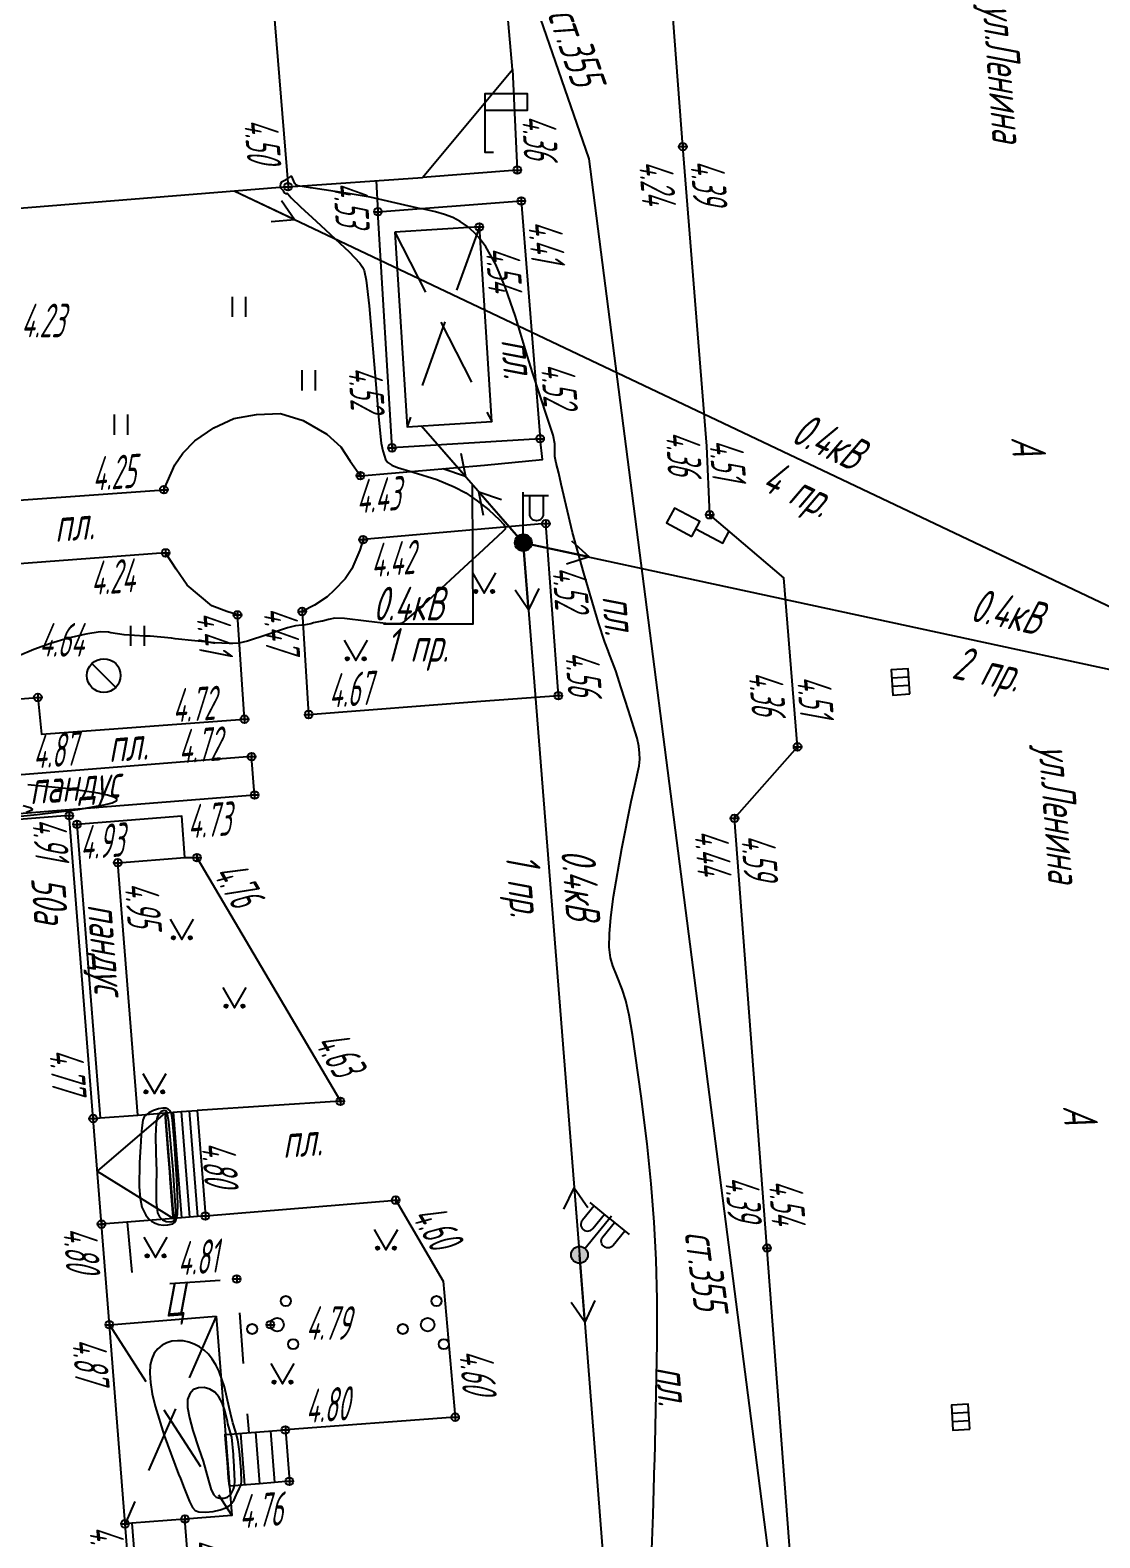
# Model space of a CAD drawing. Extents: x 1233805 to 1234355, y 654698 to 655114.
# Drawn here: x 1234054.18 to 1234085.91, y 654749.34 to 654794.08 of the extents above; entities that cross this region are included whole.
import ezdxf

# ---------------------------------------------------------------- set-up
doc = ezdxf.new("R2010")
doc.units = 0
doc.linetypes.add('ИИDash_15_15', pattern=[3, 1.5, -1.5])
doc.linetypes.add('ИИDash_20_10', pattern=[3, 2, -1])
for name, color, linetype, lineweight in [('ИИ_ВОДОПРОВОДЫ', 80, 'Continuous', 25), ('ИИ_ГОРИЗОНТАЛИ_ОСН', 32, 'Continuous', 25), ('ИИ_ГОРИЗОНТАЛИ_УТОЛЩ', 32, 'Continuous', 30), ('ИИ_ДОРОГИ_АД', 7, 'Continuous', 25), ('ИИ_ЛЭП_НН', 250, 'Continuous', 25), ('ИИ_ОГРАДЫ', 7, 'Continuous', 25), ('ИИ_ОТМЕТКИ', 7, 'Continuous', 25), ('ИИ_СООРУЖЕНИЕ', 7, 'Continuous', 25), ('ИИ_СТРОЕНИЕ', 7, 'Continuous', 25), ('ИИ_ТРУБОПРОВОДЫ', 7, 'Continuous', 25), ('ИИ_УГОДЬЯ', 7, 'Continuous', 25)]:
    doc.layers.add(name, color=color, linetype=linetype, lineweight=lineweight)
doc.styles.add('VNIPISIMPLEXCUR', font='simplex.shx', dxfattribs={"width": 0.8, "oblique": 15})
doc.styles.add('ГОСТ 2.304 КУРСИВ', font='cs_gost2304.shx', dxfattribs={"oblique": 15})
doc.linetypes.add('ИИ054751', pattern='A,2.5,[1,3dservice.shx,S=0.8,R=0,X=0,Y=0],2.5', length=5)
doc.linetypes.add('ИИ251222', pattern='A,2,-2,3,-0.6,["В",VNIPISIMPLEXCUR,S=2,R=0,X=0,Y=-1],-2.8,3,-2,8,-2,8,-2,6', length=41.4)

# ---------------------------------------------------------------- blocks, each defined once
blk = doc.blocks.new('ИИ05401')
at = {"color": 0, "linetype": 'Continuous', "lineweight": 25}
for points in [[(-0.4, 1.2), (-0.4, 0)], [(0.4, 1.2), (0.4, 0)]]:
    blk.add_lwpolyline(points, dxfattribs=at)
blk = doc.blocks.new('ИИ05416')
at = {"linetype": 'Continuous', "lineweight": 25}
h = blk.add_hatch(color=0, dxfattribs=at)
edge = h.paths.add_edge_path()
edge.add_arc((-0.5, 0.1), 0.1, 0, 360)
h = blk.add_hatch(color=0, dxfattribs=at)
edge = h.paths.add_edge_path()
edge.add_arc((0.5, 0.1), 0.1, 0, 360)
at = {"color": 0, "linetype": 'Continuous', "lineweight": 25}
blk.add_lwpolyline([(-0.693, 1.2), (0, 0), (0.693, 1.2)], dxfattribs=at)
for centre in [(-0.5, 0.1), (0.5, 0.1)]:
    blk.add_circle(centre, 0.1, dxfattribs=at)
blk = doc.blocks.new('ИИ0511013')
at = {"linetype": 'Continuous', "lineweight": 25}
h = blk.add_hatch(color=0, dxfattribs=at)
edge = h.paths.add_edge_path()
edge.add_arc((0, 0), 0.5, 0, 360)
at = {"color": 0, "linetype": 'Continuous', "lineweight": 25, "flags": 128}
for points in [[(0, 0.5), (0, 3)], [(0, 2.806), (1.5, 2.806)], [(1.184, 2.806), (1.184, 1.706), (1.174, 1.617), (1.144, 1.532), (1.096, 1.456), (1.033, 1.393), (0.957, 1.345), (0.873, 1.316), (0.784, 1.306), (0.695, 1.316), (0.61, 1.345), (0.534, 1.393), (0.471, 1.456), (0.423, 1.532), (0.394, 1.617), (0.384, 1.706), (0.384, 2.806)]]:
    blk.add_lwpolyline(points, dxfattribs=at)
at = {"color": 0, "linetype": 'Continuous', "lineweight": 25}
blk.add_circle((0, 0), 0.5, dxfattribs=at)
blk = doc.blocks.new('ИИ0511014')
at = {"linetype": 'Continuous'}
h = blk.add_hatch(color=0, dxfattribs=at)
edge = h.paths.add_edge_path()
edge.add_arc((0, 0), 0.5, 0, 360)
at = {"color": 0, "linetype": 'Continuous', "flags": 128}
for points in [[(0, 2.806), (-1.5, 2.806)], [(-1.184, 2.806), (-1.184, 1.706), (-1.174, 1.617), (-1.144, 1.532), (-1.096, 1.456), (-1.033, 1.393), (-0.957, 1.345), (-0.873, 1.316), (-0.784, 1.306), (-0.695, 1.316), (-0.61, 1.345), (-0.534, 1.393), (-0.471, 1.456), (-0.423, 1.532), (-0.394, 1.617), (-0.384, 1.706), (-0.384, 2.806)], [(0, 0.5), (0, 3)], [(0, 2.806), (1.5, 2.806)], [(1.184, 2.806), (1.184, 1.706), (1.174, 1.617), (1.144, 1.532), (1.096, 1.456), (1.033, 1.393), (0.957, 1.345), (0.873, 1.316), (0.784, 1.306), (0.695, 1.316), (0.61, 1.345), (0.534, 1.393), (0.471, 1.456), (0.423, 1.532), (0.394, 1.617), (0.384, 1.706), (0.384, 2.806)]]:
    blk.add_lwpolyline(points, dxfattribs=at)
at = {"color": 0, "linetype": 'Continuous'}
blk.add_circle((0, 0), 0.5, dxfattribs=at)
blk = doc.blocks.new('ИИ051144')
at = {"color": 0, "linetype": 'Continuous', "lineweight": 25, "flags": 128}
for points in [[(4, 0), (0, 0)], [(2.775, 0.707), (4, 0), (2.775, -0.707)]]:
    blk.add_lwpolyline(points, dxfattribs=at)
blk = doc.blocks.new('ИИ05128(1)')
at = {"color": 0, "linetype": 'Continuous'}
blk.add_lwpolyline([(-0.75, -0.5), (0.75, -0.5), (0.75, 0.5), (-0.75, 0.5)], close=True, dxfattribs=at)
for points in [[(-0.25, -0.5), (-0.25, 0.5)], [(0.25, -0.5), (0.25, 0.5)]]:
    blk.add_lwpolyline(points, dxfattribs=at)
blk = doc.blocks.new('ИИ051171')
at = {"color": 0, "linetype": 'Continuous', "lineweight": 25, "flags": 128}
blk.add_lwpolyline([(0.707, -0.707), (-0.707, 0.707)], dxfattribs=at)
at = {"color": 0, "linetype": 'Continuous', "lineweight": 25}
blk.add_circle((0, 0), 1, dxfattribs=at)
at = {"color": 0, "linetype": 'Continuous', "style": 'VNIPISIMPLEXCUR', "oblique": 15, "width": 0.8}
for tag, p in [('NUMBER', (1.7, -1)), ('HATCH', (1.7, -4.4)), ('HEIGHT', (1.7, -7.8)), ('TOP1', (1.7, -11.2)), ('TOP2', (1.7, -14.6)), ('TOP3', (1.7, -18)), ('TOP4', (1.7, -21.4)), ('TOP5', (1.7, -24.8)), ('BOTTOM', (1.7, -28.2))]:
    blk.add_attdef(tag, p, '', height=2, dxfattribs=at)
blk = doc.blocks.new('ИИ052091')
at = {"color": 0, "linetype": 'Continuous', "lineweight": 25}
blk.add_lwpolyline([(0.5, 0), (0, 0), (0, 3.5), (2.5, 3.5), (2.5, 2.5), (0, 2.5)], dxfattribs=at)
blk = doc.blocks.new('ИИ052063')
at = {"color": 0, "linetype": 'Continuous', "lineweight": 25, "flags": 128}
blk.add_lwpolyline([(-0.5, 1.8), (-0.5, 1.8), (0.5, 1.8), (0.5, 1.8), (0.5, 3.5), (0.5, 3.5), (-0.5, 3.5), (-0.5, 3.5)], close=True, dxfattribs=at)
blk.add_lwpolyline([(0, 1.8), (0, 0), (0.8, 0)], dxfattribs=at)
blk = doc.blocks.new('ИИ05394')
at = {"color": 0, "linetype": 'Continuous', "lineweight": 25}
for centre, radius in [((0.52, 1.407), 0.3), ((-1.479, -0.253), 0.3), ((0, 0), 0.4), ((0.958, -1.154), 0.3)]:
    blk.add_circle(centre, radius, dxfattribs=at)
blk = doc.blocks.new('PICKET')
at = {"color": 0, "linetype": 'Continuous', "lineweight": 25}
for p, q in [((-0.23, 0), (0.23, 0)), ((0, 0.23), (0, -0.23))]:
    blk.add_line(p, q, dxfattribs=at)
blk.add_circle((0, 0), 0.23, dxfattribs=at)
at = {"color": 0, "linetype": 'Continuous', "style": 'VNIPISIMPLEXCUR', "oblique": 15, "width": 0.8}
blk.add_attdef('OTMETKA', (1.25, 0.3), '', height=2, dxfattribs=at)
at = {"color": 8, "linetype": 'Continuous', "style": 'VNIPISIMPLEXCUR', "oblique": 15, "width": 0.8, "flags": 1}
blk.add_attdef('NOMER', (1.25, -2.7), '', height=2, dxfattribs=at)

msp = doc.modelspace()

# ---------------------------------------------------------------- linework, layer by layer
at = {"layer": 'ИИ_ВОДОПРОВОДЫ', "linetype": 'ИИ251222', "flags": 128}
msp.add_lwpolyline([(1234081.644, 654705.568), (1234070.764, 654790.266), (1234046.966, 654859.039), (1234040.104, 654881.715), (1234023.378, 655065.709), (1234024.557, 655086.806)], dxfattribs=at)
at = {"layer": 'ИИ_ГОРИЗОНТАЛИ_ОСН', "flags": 128}
for points, elevation in [([(1234072.613, 654748.733), (1234072.66, 654750.017), (1234072.703, 654751.54), (1234072.705, 654751.613), (1234072.705, 654751.613), (1234072.706, 654751.64), (1234072.776, 654755.093), (1234072.773, 654756.423), (1234072.746, 654757.588), (1234072.689, 654758.703), (1234072.6, 654759.847), (1234072.478, 654761.027), (1234072.303, 654762.445), (1234072.049, 654764.278), (1234071.947, 654764.847), (1234071.846, 654765.283), (1234071.738, 654765.623), (1234071.588, 654765.997), (1234071.463, 654766.31), (1234071.396, 654766.553), (1234071.358, 654766.872), (1234071.359, 654767.26), (1234071.4, 654767.744), (1234071.485, 654768.374), (1234071.728, 654769.8), (1234072.007, 654771.194), (1234072.118, 654771.67), (1234072.241, 654772.25), (1234072.26, 654772.444), (1234072.258, 654772.627), (1234072.232, 654772.833), (1234072.18, 654773.071), (1234071.978, 654773.729), (1234071.925, 654773.888), (1234071.711, 654774.561), (1234071.551, 654775.066), (1234071.334, 654775.632), (1234071.33, 654775.642), (1234071.223, 654775.92), (1234071.041, 654776.49), (1234070.602, 654777.965), (1234070.267, 654779.173), (1234069.934, 654780.61), (1234069.863, 654780.935), (1234069.785, 654781.23), (1234069.744, 654781.433), (1234069.745, 654781.529), (1234069.738, 654781.801), (1234069.688, 654782.066), (1234069.523, 654782.565), (1234069.075, 654783.926), (1234068.935, 654784.402), (1234068.578, 654785.582), (1234068.281, 654786.436), (1234067.987, 654787.126), (1234067.695, 654787.649), (1234067.527, 654787.879), (1234067.345, 654788.08), (1234067.148, 654788.254), (1234066.936, 654788.4), (1234066.713, 654788.519), (1234066.469, 654788.615), (1234066.202, 654788.692), (1234065.853, 654788.766), (1234065.769, 654788.782), (1234065.031, 654788.949), (1234064.259, 654789.123), (1234063.555, 654789.246), (1234062.572, 654789.391), (1234062.495, 654789.402), (1234062.121, 654789.464), (1234062.061, 654789.489), (1234062.031, 654789.53), (1234062.002, 654789.606), (1234061.936, 654789.74), (1234061.9, 654789.743), (1234061.844, 654789.7), (1234061.798, 654789.661), (1234061.708, 654789.611), (1234061.635, 654789.569), (1234061.604, 654789.526), (1234061.591, 654789.466), (1234061.59, 654789.433), (1234061.59, 654789.432), (1234061.59, 654789.431), (1234061.596, 654789.415), (1234061.615, 654789.395), (1234061.625, 654789.385), (1234061.67, 654789.334), (1234061.697, 654789.297), (1234061.736, 654789.246), (1234061.762, 654789.226), (1234061.778, 654789.232), (1234061.784, 654789.234), (1234061.799, 654789.241), (1234061.82, 654789.226), (1234061.821, 654789.224), (1234061.92, 654789.106), (1234062.195, 654788.842), (1234062.66, 654788.414), (1234063.636, 654787.505), (1234063.957, 654787.165), (1234064.037, 654787.053), (1234064.086, 654786.952), (1234064.149, 654786.661), (1234064.229, 654785.904), (1234064.378, 654784.163), (1234064.519, 654782.511), (1234064.59, 654781.826), (1234064.638, 654781.598), (1234064.639, 654781.597), (1234064.688, 654781.443), (1234064.689, 654781.437), (1234064.721, 654781.337), (1234064.791, 654781.253), (1234064.91, 654781.174), (1234065.079, 654781.1), (1234065.541, 654780.96), (1234066.243, 654780.745), (1234066.757, 654780.534), (1234067.098, 654780.347), (1234067.442, 654780.116), (1234067.784, 654779.845), (1234068.097, 654779.553), (1234068.219, 654779.419), (1234068.27, 654779.333), (1234068.266, 654779.274), (1234068.204, 654779.207), (1234068.201, 654779.204), (1234067.487, 654778.545), (1234067.302, 654778.374), (1234065.848, 654777.028), (1234065.273, 654776.528), (1234065.199, 654776.482), (1234065.112, 654776.46), (1234064.804, 654776.462), (1234064.141, 654776.541), (1234063.499, 654776.618), (1234063.206, 654776.627), (1234063.034, 654776.591), (1234063.025, 654776.588), (1234062.851, 654776.544), (1234062.833, 654776.541), (1234062.582, 654776.489), (1234062.505, 654776.468), (1234062.29, 654776.422), (1234062.236, 654776.422), (1234062.053, 654776.408), (1234061.813, 654776.349), (1234061.196, 654776.142), (1234060.629, 654775.951), (1234060.368, 654775.886), (1234060.187, 654775.878), (1234060.158, 654775.879), (1234060.083, 654775.88), (1234059.643, 654775.899), (1234058.481, 654776.023), (1234058.373, 654776.035), (1234057.732, 654776.094), (1234057.581, 654776.1), (1234056.968, 654776.136), (1234056.571, 654776.199), (1234056.503, 654776.213), (1234056.249, 654776.227), (1234055.828, 654776.16), (1234055.305, 654776.035), (1234054.783, 654775.88), (1234054.287, 654775.7), (1234053.821, 654775.5)], 4.5), ([(1234052.701, 654770.64), (1234054.384, 654770.806), (1234055.59, 654770.953), (1234056.375, 654771.087), (1234056.605, 654771.149), (1234056.727, 654771.208), (1234056.748, 654771.236), (1234056.743, 654771.265), (1234056.659, 654771.323), (1234056.475, 654771.383), (1234056.191, 654771.443), (1234055.325, 654771.567), (1234054.105, 654771.687)], 5), ([(1234054.061, 654770.878), (1234054.238, 654770.939), (1234054.247, 654770.968), (1234054.204, 654770.997), (1234053.969, 654771.058)], 5.5)]:
    msp.add_lwpolyline(points, dxfattribs=dict(at, elevation=elevation))
for points, elevation in [([(1234057.493, 654759.153), (1234057.606, 654758.912), (1234057.684, 654758.817), (1234057.775, 654758.74), (1234057.88, 654758.681), (1234057.998, 654758.641), (1234058.126, 654758.621), (1234058.26, 654758.622), (1234058.411, 654758.659), (1234058.461, 654758.699), (1234058.498, 654758.755), (1234058.544, 654758.935), (1234058.558, 654759.239), (1234058.532, 654759.986), (1234058.45, 654761.176), (1234058.404, 654761.73), (1234058.365, 654761.934), (1234058.326, 654762.013), (1234058.274, 654762.063), (1234058.205, 654762.09), (1234058.115, 654762.094), (1234057.98, 654762.069), (1234057.831, 654762.016), (1234057.699, 654761.948), (1234057.601, 654761.873), (1234057.552, 654761.811), (1234057.52, 654761.736), (1234057.486, 654761.504), (1234057.472, 654761.303), (1234057.459, 654761.092), (1234057.449, 654760.95), (1234057.418, 654760.463), (1234057.408, 654759.756), (1234057.437, 654759.416), (1234057.493, 654759.153)], 5), ([(1234057.959, 654758.986), (1234058.016, 654758.864), (1234058.101, 654758.778), (1234058.213, 654758.728), (1234058.345, 654758.718), (1234058.421, 654758.737), (1234058.465, 654758.785), (1234058.488, 654758.876), (1234058.495, 654759.029), (1234058.42, 654760.263), (1234058.295, 654761.683), (1234058.24, 654761.965), (1234058.204, 654762.013), (1234058.15, 654762.022), (1234058.062, 654761.994), (1234057.993, 654761.922), (1234057.942, 654761.808), (1234057.911, 654761.651), (1234057.896, 654761.256), (1234057.908, 654760.79), (1234057.909, 654760.754), (1234057.922, 654760.22), (1234057.917, 654759.791), (1234057.915, 654759.721), (1234057.916, 654759.298), (1234057.959, 654758.986)], 5.5), ([(1234057.741, 654754.467), (1234057.725, 654754.227), (1234057.743, 654753.944), (1234057.795, 654753.615), (1234057.881, 654753.241), (1234058.149, 654752.37), (1234058.58, 654751.228), (1234058.633, 654751.094), (1234058.745, 654750.807), (1234058.902, 654750.413), (1234058.989, 654750.235), (1234059.068, 654750.148), (1234059.178, 654750.113), (1234059.378, 654750.104), (1234059.61, 654750.123), (1234059.817, 654750.164), (1234059.981, 654750.224), (1234060.081, 654750.287), (1234060.164, 654750.368), (1234060.229, 654750.467), (1234060.289, 654750.603), (1234060.306, 654750.645), (1234060.38, 654750.796), (1234060.434, 654750.912), (1234060.448, 654751.03), (1234060.435, 654751.294), (1234060.433, 654751.322), (1234060.432, 654751.345), (1234060.389, 654751.9), (1234060.341, 654752.247), (1234060.266, 654752.501), (1234060.185, 654752.753), (1234060.115, 654753.041), (1234060.082, 654753.201), (1234059.941, 654753.818), (1234059.781, 654754.276), (1234059.685, 654754.471), (1234059.58, 654754.641), (1234059.464, 654754.787), (1234059.337, 654754.909), (1234059.198, 654755.008), (1234059.045, 654755.088), (1234058.881, 654755.146), (1234058.714, 654755.18), (1234058.543, 654755.189), (1234058.379, 654755.171), (1234058.228, 654755.127), (1234058.093, 654755.057), (1234057.963, 654754.949), (1234057.86, 654754.814), (1234057.785, 654754.652), (1234057.741, 654754.467)], 5), ([(1234058.849, 654753.439), (1234058.847, 654753.209), (1234058.899, 654752.903), (1234059.003, 654752.522), (1234059.184, 654751.98), (1234059.307, 654751.617), (1234059.47, 654751.043), (1234059.55, 654750.759), (1234059.621, 654750.618), (1234059.699, 654750.549), (1234059.801, 654750.513), (1234059.92, 654750.513), (1234060.035, 654750.548), (1234060.127, 654750.62), (1234060.19, 654750.738), (1234060.199, 654750.76), (1234060.21, 654750.785), (1234060.242, 654750.884), (1234060.253, 654751.02), (1234060.219, 654751.644), (1234060.213, 654751.731), (1234060.208, 654751.807), (1234060.156, 654752.323), (1234060.119, 654752.451), (1234060.043, 654752.723), (1234060.026, 654752.803), (1234059.955, 654753.113), (1234059.875, 654753.344), (1234059.774, 654753.527), (1234059.652, 654753.662), (1234059.505, 654753.752), (1234059.338, 654753.798), (1234059.17, 654753.793), (1234059.026, 654753.736), (1234058.909, 654753.614), (1234058.849, 654753.439)], 5.5)]:
    msp.add_lwpolyline(points, close=True, dxfattribs=dict(at, elevation=elevation))
at = {"layer": 'ИИ_ГОРИЗОНТАЛИ_УТОЛЩ', "elevation": 6, "flags": 128}
for points in [[(1234058.426, 654758.818), (1234058.43, 654758.815), (1234058.432, 654758.818), (1234058.39, 654759.349), (1234058.226, 654761.431), (1234058.184, 654761.951), (1234058.222, 654761.43), (1234058.273, 654760.775), (1234058.318, 654760.201), (1234058.333, 654760.005), (1234058.384, 654759.348), (1234058.413, 654758.979), (1234058.422, 654758.86), (1234058.424, 654758.841), (1234058.426, 654758.818)], [(1234059.957, 654752.412), (1234059.958, 654752.397), (1234059.982, 654752.139), (1234060.028, 654751.578), (1234060.065, 654751.123), (1234060.089, 654750.871), (1234060.091, 654750.873), (1234060.091, 654750.874), (1234060.091, 654750.874), (1234060.072, 654751.128), (1234059.993, 654752.141), (1234059.972, 654752.399), (1234059.972, 654752.401), (1234059.971, 654752.404), (1234059.971, 654752.405), (1234059.966, 654752.415), (1234059.963, 654752.416), (1234059.959, 654752.415), (1234059.957, 654752.412)]]:
    msp.add_lwpolyline(points, close=True, dxfattribs=at)
at = {"layer": 'ИИ_ДОРОГИ_АД', "flags": 128}
for points in [[(1234082.405, 654705.616), (1234082.915, 654706.073), (1234083.522, 654706.857), (1234084.066, 654707.746), (1234084.445, 654708.618), (1234084.622, 654709.63), (1234084.622, 654710.594), (1234084.458, 654712.604), (1234082.497, 654713.884), (1234079.091, 654715.935), (1234078.592, 654723.592), (1234077.663, 654736.768), (1234077.005, 654745.182), (1234075.072, 654770.692), (1234076.943, 654772.813), (1234076.537, 654777.828), (1234074.337, 654779.7), (1234074.252, 654781.738), (1234073.539, 654790.628), (1234072.832, 654800.044)], [(1234068.49, 654792.912), (1234068.629, 654789.931), (1234065.813, 654789.712)], [(1234064.442, 654789.617), (1234064.493, 654788.696)], [(1234045.789, 654779.562), (1234058.144, 654780.443), (1234058.466, 654781.182), (1234058.71, 654781.529), (1234059.064, 654781.891), (1234059.623, 654782.276), (1234060.216, 654782.562), (1234060.893, 654782.672), (1234061.602, 654782.704), (1234062.271, 654782.499), (1234062.979, 654782.09), (1234063.391, 654781.719), (1234063.667, 654781.294), (1234063.974, 654780.861), (1234067.653, 654781.175), (1234069.38, 654781.342), (1234069.305, 654781.957)], [(1234045.564, 654773.61), (1234054.404, 654774.279), (1234054.51, 654773.187), (1234060.536, 654773.633), (1234060.328, 654776.729), (1234060.016, 654776.825), (1234059.564, 654776.994), (1234058.839, 654777.607), (1234058.509, 654778.088), (1234058.196, 654778.569), (1234052.794, 654778.161)], [(1234058.77, 654769.532), (1234059.125, 654769.525), (1234063.38, 654762.293), (1234059.128, 654762.025)], [(1234059.374, 654758.89), (1234065.021, 654759.361), (1234066.426, 654756.955), (1234066.783, 654752.917), (1234061.748, 654752.54)]]:
    msp.add_lwpolyline(points, dxfattribs=at)
for points in [[(1234064.493, 654788.696), (1234068.747, 654789.014), (1234069.305, 654781.957), (1234064.913, 654781.685)], [(1234069.475, 654779.439), (1234064.055, 654778.962), (1234063.956, 654778.646), (1234063.722, 654778.099), (1234063.526, 654777.804), (1234063.195, 654777.464), (1234062.991, 654777.263), (1234062.613, 654777.022), (1234062.248, 654776.831), (1234062.437, 654773.771), (1234067.549, 654774.164), (1234069.846, 654774.332)]]:
    msp.add_lwpolyline(points, close=True, dxfattribs=at)
at = {"layer": 'ИИ_ДОРОГИ_АД', "linetype": 'ИИDash_15_15', "flags": 128}
msp.add_lwpolyline([(1234057.053, 654758.707), (1234057.229, 654756.809), (1234060.304, 654757.02), (1234060.662, 654752.454)], dxfattribs=at)
at = {"layer": 'ИИ_ЛЭП_НН', "elevation": -11.67, "flags": 128}
for points in [[(1234093.371, 654773.568), (1234060.225, 654789.308)], [(1234068.807, 654778.872), (1234065.775, 654782.338)], [(1234067.291, 654780.605), (1234067.31, 654776.452), (1234064.659, 654776.452)], [(1234068.807, 654778.872), (1234093.371, 654773.568)], [(1234068.807, 654778.872), (1234070.473, 654757.735), (1234072.723, 654728.912)]]:
    msp.add_lwpolyline(points, dxfattribs=at)
at = {"layer": 'ИИ_ОГРАДЫ', "linetype": 'ИИ054751', "flags": 128}
msp.add_lwpolyline([(1234061.826, 654789.437), (1234065.813, 654789.712), (1234068.49, 654792.912), (1234065.837, 654823.179), (1234064.952, 654823.315)], dxfattribs=at)
at = {"layer": 'ИИ_СООРУЖЕНИЕ'}
msp.add_lwpolyline([(1234064.992, 654788.084), (1234065.359, 654782.311), (1234067.869, 654782.471), (1234067.503, 654788.243)], close=True, dxfattribs=at)
at = {"layer": 'ИИ_СООРУЖЕНИЕ', "linetype": 'ИИDash_20_10'}
for points in [[(1234067.503, 654788.243), (1234065.359, 654782.311)], [(1234064.992, 654788.084), (1234067.869, 654782.471)]]:
    msp.add_lwpolyline(points, dxfattribs=at)
at = {"layer": 'ИИ_СТРОЕНИЕ'}
for points in [[(1234033.38, 654811.948), (1234059.809, 654814.43), (1234060.865, 654801.347), (1234061.26, 654796.453), (1234061.826, 654789.437), (1234029.448, 654786.818), (1234027.777, 654807.565), (1234033.635, 654807.822)], [(1234060.835, 654771.385), (1234060.745, 654772.522), (1234053.664, 654771.965), (1234051.629, 654771.805), (1234051.718, 654770.667)], [(1234057.366, 654761.886), (1234056.777, 654769.375), (1234058.77, 654769.532), (1234058.673, 654770.756), (1234055.565, 654770.512), (1234056.251, 654761.798)], [(1234058.184, 654761.95), (1234058.431, 654758.816), (1234056.291, 654758.647), (1234056.045, 654761.782), (1234056.251, 654761.798), (1234057.366, 654761.886)], [(1234058.431, 654758.816), (1234058.184, 654761.95), (1234058.656, 654761.987), (1234059.128, 654762.025), (1234059.374, 654758.89), (1234058.903, 654758.853)], [(1234059.694, 654755.913), (1234059.97, 654752.4), (1234060.09, 654750.875), (1234060.159, 654750.003), (1234058.77, 654749.894), (1234057.197, 654749.77), (1234056.991, 654749.754), (1234056.526, 654755.663)], [(1234061.748, 654752.54), (1234061.867, 654751.015), (1234060.979, 654750.945), (1234060.09, 654750.875), (1234059.97, 654752.4), (1234060.859, 654752.47)], [(1234062.275, 654743.782), (1234059.269, 654743.546), (1234058.77, 654749.894), (1234057.197, 654749.77), (1234058.415, 654734.289), (1234059.988, 654734.413), (1234059.481, 654740.851), (1234062.487, 654741.088)]]:
    msp.add_lwpolyline(points, close=True, dxfattribs=at)
for points in [[(1234051.28, 654712.781), (1234054.274, 654713.017), (1234056.492, 654713.191), (1234059.846, 654713.455), (1234059.134, 654722.502), (1234058.885, 654725.669), (1234058.659, 654728.552), (1234058.208, 654734.273), (1234056.991, 654749.754), (1234056.526, 654755.663), (1234056.291, 654758.647), (1234056.045, 654761.782), (1234055.337, 654770.772), (1234051.732, 654770.488)], [(1234058.184, 654761.95), (1234056.168, 654760.215), (1234058.431, 654758.816)], [(1234058.42, 654761.969), (1234058.667, 654758.834)], [(1234058.656, 654761.987), (1234058.903, 654758.853)], [(1234058.892, 654762.006), (1234059.138, 654758.871)], [(1234060.414, 654752.435), (1234060.534, 654750.91)], [(1234060.859, 654752.47), (1234060.979, 654750.945)], [(1234061.303, 654752.505), (1234061.423, 654750.98)]]:
    msp.add_lwpolyline(points, dxfattribs=at)
at = {"layer": 'ИИ_СТРОЕНИЕ', "linetype": 'ИИDash_20_10'}
for points in [[(1234059.694, 654755.913), (1234056.991, 654749.754)], [(1234056.526, 654755.663), (1234060.159, 654750.003)]]:
    msp.add_lwpolyline(points, dxfattribs=at)

# ---------------------------------------------------------------- block references
at = {"layer": 'ИИ_ДОРОГИ_АД', "xscale": 0.5, "yscale": 0.5, "zscale": 0.5}
msp.add_blockref('ИИ052091', (1234067.676, 654790.451, -11.67), dxfattribs=at)
at = {"layer": 'ИИ_ДОРОГИ_АД', "xscale": 0.5, "yscale": 0.5, "zscale": 0.5, "rotation": 62.21544268736628}
msp.add_blockref('ИИ052063', (1234074.723, 654778.862), dxfattribs=at)
at = {"layer": 'ИИ_ЛЭП_НН'}
for name, p, xscale, yscale, zscale, rotation in [('ИИ051144', (1234060.225, 654789.308, -11.67), 0.4999999999999997, 0.4999999999999997, 0.4999999999999997, 334.5981289575295), ('ИИ051144', (1234065.775, 654782.338, -11.67), 0.4999999999999996, 0.4999999999999996, 0.4999999999999996, 311.1829824450744), ('ИИ051144', (1234068.807, 654778.872, -11.67), 0.4999999999999997, 0.4999999999999997, 0.4999999999999997, 131.1829824468533), ('ИИ051144', (1234068.807, 654778.872, -11.67), 0.4999999999999997, 0.4999999999999997, 0.4999999999999997, 347.8151604248131), ('ИИ051144', (1234068.807, 654778.872, -11.67), 0.4999999999999997, 0.4999999999999997, 0.4999999999999997, 274.5044730000214), ('ИИ051144', (1234070.473, 654757.735, -11.67), 0.4999999999999997, 0.4999999999999997, 0.4999999999999997, 94.50447300007086), ('ИИ0511014', (1234070.473, 654757.735, -11.67), 0.5, 0.5, 0.5, 320.4622085473812), ('ИИ051144', (1234070.473, 654757.735, -11.67), 0.4999999999999997, 0.4999999999999997, 0.4999999999999997, 274.4639111370949)]:
    msp.add_blockref(name, p, dxfattribs=dict(at, xscale=xscale, yscale=yscale, zscale=zscale, rotation=rotation))
at = {"layer": 'ИИ_ЛЭП_НН', "xscale": 0.5, "yscale": 0.5, "zscale": 0.5}
msp.add_blockref('ИИ0511013', (1234068.807, 654778.872, -11.67), dxfattribs=at)
at = {"layer": 'ИИ_ОТМЕТКИ'}
ref = msp.add_blockref('PICKET', (1234061.826, 654789.437, 4.504), dxfattribs=dict(at, xscale=0.5, yscale=0.5, zscale=0.5))
ref.add_attrib('OTMETKA', '4.50', (1234060.519, 654791.423, 4.504), dxfattribs={"layer": '0', "color": 0, "linetype": 'Continuous', "height": 1, "rotation": 274.6129, "style": 'ГОСТ 2.304 КУРСИВ', "oblique": 15, "width": 0.65})
ref = msp.add_blockref('PICKET', (1234068.629, 654789.931, 4.36), dxfattribs=dict(at, xscale=0.5, yscale=0.5, zscale=0.5))
ref.add_attrib('OTMETKA', '4.36', (1234068.769, 654791.546, 4.36), dxfattribs={"layer": '0', "color": 0, "linetype": 'Continuous', "height": 1, "rotation": 272.6702, "style": 'ГОСТ 2.304 КУРСИВ', "oblique": 15, "width": 0.65})
ref = msp.add_blockref('PICKET', (1234073.539, 654790.628, 4.243), dxfattribs=dict(at, xscale=0.5, yscale=0.5, zscale=0.5))
ref.add_attrib('OTMETKA', '4.24', (1234072.233, 654790.188, 4.243), dxfattribs={"layer": '0', "color": 0, "linetype": 'Continuous', "height": 1, "rotation": 274.5826, "style": 'ГОСТ 2.304 КУРСИВ', "oblique": 15, "width": 0.65})
ref = msp.add_blockref('PICKET', (1234064.493, 654788.696, 4.531), dxfattribs=dict(at, xscale=0.5, yscale=0.5, zscale=0.5))
ref.add_attrib('OTMETKA', '4.53', (1234063.168, 654789.559, 4.531), dxfattribs={"layer": '0', "color": 0, "linetype": 'Continuous', "height": 1, "rotation": 273.4319, "style": 'ГОСТ 2.304 КУРСИВ', "oblique": 15, "width": 0.65})
ref = msp.add_blockref('PICKET', (1234068.747, 654789.014, 4.408), dxfattribs=dict(at, xscale=0.5, yscale=0.5, zscale=0.5))
ref.add_attrib('OTMETKA', '4.41', (1234068.946, 654788.403, 4.408), dxfattribs={"layer": '0', "color": 0, "linetype": 'Continuous', "height": 1, "rotation": 274.5231, "style": 'ГОСТ 2.304 КУРСИВ', "oblique": 15, "width": 0.65})
ref = msp.add_blockref('PICKET', (1234067.503, 654788.243, 4.535), dxfattribs=dict(at, xscale=0.5, yscale=0.5, zscale=0.5))
ref.add_attrib('OTMETKA', '4.54', (1234067.692, 654787.629, 4.535), dxfattribs={"layer": '0', "color": 0, "linetype": 'Continuous', "height": 1, "rotation": 273.6292, "style": 'ГОСТ 2.304 КУРСИВ', "oblique": 15, "width": 0.65})
ref = msp.add_blockref('PICKET', (1234053.274, 654784.816, 4.227), dxfattribs=dict(at, xscale=0.5, yscale=0.5, zscale=0.5))
ref.add_attrib('OTMETKA', '4.23', (1234053.899, 654784.966, 4.227), dxfattribs={"layer": '0', "color": 0, "linetype": 'Continuous', "height": 1, "style": 'ГОСТ 2.304 КУРСИВ', "oblique": 15, "width": 0.65})
ref = msp.add_blockref('PICKET', (1234069.305, 654781.957, 4.521), dxfattribs=dict(at, xscale=0.5, yscale=0.5, zscale=0.5))
ref.add_attrib('OTMETKA', '4.52', (1234069.321, 654784.175, 4.521), dxfattribs={"layer": '0', "color": 0, "linetype": 'Continuous', "height": 1, "rotation": 274.5231, "style": 'ГОСТ 2.304 КУРСИВ', "oblique": 15, "width": 0.65})
ref = msp.add_blockref('PICKET', (1234064.913, 654781.685, 4.522), dxfattribs=dict(at, xscale=0.5, yscale=0.5, zscale=0.5))
ref.add_attrib('OTMETKA', '4.52', (1234063.616, 654784.074, 4.522), dxfattribs={"layer": '0', "color": 0, "linetype": 'Continuous', "height": 1, "rotation": 273.4319, "style": 'ГОСТ 2.304 КУРСИВ', "oblique": 15, "width": 0.65})
ref = msp.add_blockref('PICKET', (1234074.337, 654779.7, 4.364), dxfattribs=dict(at, xscale=0.5, yscale=0.5, zscale=0.5))
ref.add_attrib('OTMETKA', '4.36', (1234073.041, 654782.167, 4.364), dxfattribs={"layer": '0', "color": 0, "linetype": 'Continuous', "height": 1, "rotation": 272.4057, "style": 'ГОСТ 2.304 КУРСИВ', "oblique": 15, "width": 0.65})
ref = msp.add_blockref('PICKET', (1234058.144, 654780.443, 4.253), dxfattribs=dict(at, xscale=0.5, yscale=0.5, zscale=0.5))
ref.add_attrib('OTMETKA', '4.25', (1234056.036, 654780.409, 4.253), dxfattribs={"layer": '0', "color": 0, "linetype": 'Continuous', "height": 1, "rotation": 4.3245, "style": 'ГОСТ 2.304 КУРСИВ', "oblique": 15, "width": 0.65})
ref = msp.add_blockref('PICKET', (1234063.974, 654780.861, 4.429), dxfattribs=dict(at, xscale=0.5, yscale=0.5, zscale=0.5))
ref.add_attrib('OTMETKA', '4.43', (1234063.872, 654779.734, 4.429), dxfattribs={"layer": '0', "color": 0, "linetype": 'Continuous', "height": 1, "rotation": 4.8843, "style": 'ГОСТ 2.304 КУРСИВ', "oblique": 15, "width": 0.65})
ref = msp.add_blockref('PICKET', (1234069.475, 654779.439, 4.521), dxfattribs=dict(at, xscale=0.5, yscale=0.5, zscale=0.5))
ref.add_attrib('OTMETKA', '4.52', (1234069.665, 654778.142, 4.521), dxfattribs={"layer": '0', "color": 0, "linetype": 'Continuous', "height": 1, "rotation": 274.1515, "style": 'ГОСТ 2.304 КУРСИВ', "oblique": 15, "width": 0.65})
ref = msp.add_blockref('PICKET', (1234064.055, 654778.962, 4.417), dxfattribs=dict(at, xscale=0.5, yscale=0.5, zscale=0.5))
ref.add_attrib('OTMETKA', '4.42', (1234064.309, 654777.838, 4.417), dxfattribs={"layer": '0', "color": 0, "linetype": 'Continuous', "height": 1, "rotation": 5.0313, "style": 'ГОСТ 2.304 КУРСИВ', "oblique": 15, "width": 0.65})
ref = msp.add_blockref('PICKET', (1234058.196, 654778.569, 4.239), dxfattribs=dict(at, xscale=0.5, yscale=0.5, zscale=0.5))
ref.add_attrib('OTMETKA', '4.24', (1234055.991, 654777.311, 4.239), dxfattribs={"layer": '0', "color": 0, "linetype": 'Continuous', "height": 1, "rotation": 4.3245, "style": 'ГОСТ 2.304 КУРСИВ', "oblique": 15, "width": 0.65})
ref = msp.add_blockref('PICKET', (1234062.248, 654776.831, 4.473), dxfattribs=dict(at, xscale=0.5, yscale=0.5, zscale=0.5))
ref.add_attrib('OTMETKA', '4.47', (1234061.096, 654776.935, 4.473), dxfattribs={"layer": '0', "color": 0, "linetype": 'Continuous', "height": 1, "rotation": 273.5469, "style": 'ГОСТ 2.304 КУРСИВ', "oblique": 15, "width": 0.65})
ref = msp.add_blockref('PICKET', (1234060.328, 654776.729, 4.412), dxfattribs=dict(at, xscale=0.5, yscale=0.5, zscale=0.5))
ref.add_attrib('OTMETKA', '4.41', (1234059.109, 654776.793, 4.412), dxfattribs={"layer": '0', "color": 0, "linetype": 'Continuous', "height": 1, "rotation": 273.8347, "style": 'ГОСТ 2.304 КУРСИВ', "oblique": 15, "width": 0.65})
ref = msp.add_blockref('PICKET', (1234054.404, 654774.279, 4.725), dxfattribs=dict(at, xscale=0.5, yscale=0.5, zscale=0.5))
ref.add_attrib('OTMETKA', '4.73', (1234052.293, 654774.246, 4.725), dxfattribs={"layer": '0', "color": 0, "linetype": 'Continuous', "height": 1, "rotation": 4.3277, "style": 'ГОСТ 2.304 КУРСИВ', "oblique": 15, "width": 0.65})
ref = msp.add_blockref('PICKET', (1234069.846, 654774.332, 4.558), dxfattribs=dict(at, xscale=0.5, yscale=0.5, zscale=0.5))
ref.add_attrib('OTMETKA', '4.56', (1234070.047, 654775.623, 4.558), dxfattribs={"layer": '0', "color": 0, "linetype": 'Continuous', "height": 1, "rotation": 274.1515, "style": 'ГОСТ 2.304 КУРСИВ', "oblique": 15, "width": 0.65})
ref = msp.add_blockref('PICKET', (1234062.437, 654773.771, 4.666), dxfattribs=dict(at, xscale=0.5, yscale=0.5, zscale=0.5))
ref.add_attrib('OTMETKA', '4.67', (1234063.049, 654773.968, 4.666), dxfattribs={"layer": '0', "color": 0, "linetype": 'Continuous', "height": 1, "rotation": 4.3929, "style": 'ГОСТ 2.304 КУРСИВ', "oblique": 15, "width": 0.65})
ref = msp.add_blockref('PICKET', (1234076.943, 654772.813, 4.357), dxfattribs=dict(at, xscale=0.5, yscale=0.5, zscale=0.5))
ref.add_attrib('OTMETKA', '4.36', (1234075.488, 654775.027, 4.357), dxfattribs={"layer": '0', "color": 0, "linetype": 'Continuous', "height": 1, "rotation": 274.6183, "style": 'ГОСТ 2.304 КУРСИВ', "oblique": 15, "width": 0.65})
ref = msp.add_blockref('PICKET', (1234060.536, 654773.633, 4.719), dxfattribs=dict(at, xscale=0.5, yscale=0.5, zscale=0.5))
ref.add_attrib('OTMETKA', '4.72', (1234058.414, 654773.528, 4.719), dxfattribs={"layer": '0', "color": 0, "linetype": 'Continuous', "height": 1, "rotation": 4.2332, "style": 'ГОСТ 2.304 КУРСИВ', "oblique": 15, "width": 0.65})
ref = msp.add_blockref('PICKET', (1234060.745, 654772.522, 4.715), dxfattribs=dict(at, xscale=0.5, yscale=0.5, zscale=0.5))
ref.add_attrib('OTMETKA', '4.72', (1234058.592, 654772.315, 4.715), dxfattribs={"layer": '0', "color": 0, "linetype": 'Continuous', "height": 1, "rotation": 4.4978, "style": 'ГОСТ 2.304 КУРСИВ', "oblique": 15, "width": 0.65})
ref = msp.add_blockref('PICKET', (1234053.664, 654771.965, 4.865), dxfattribs=dict(at, xscale=0.5, yscale=0.5, zscale=0.5))
ref.add_attrib('OTMETKA', '4.87', (1234054.275, 654772.164, 4.865), dxfattribs={"layer": '0', "color": 0, "linetype": 'Continuous', "height": 1, "rotation": 4.4978, "style": 'ГОСТ 2.304 КУРСИВ', "oblique": 15, "width": 0.65})
ref = msp.add_blockref('PICKET', (1234060.835, 654771.385, 4.727), dxfattribs=dict(at, xscale=0.5, yscale=0.5, zscale=0.5))
ref.add_attrib('OTMETKA', '4.73', (1234058.863, 654770.088, 4.727), dxfattribs={"layer": '0', "color": 0, "linetype": 'Continuous', "height": 1, "rotation": 4.4978, "style": 'ГОСТ 2.304 КУРСИВ', "oblique": 15, "width": 0.65})
ref = msp.add_blockref('PICKET', (1234055.337, 654770.772, 4.908), dxfattribs=dict(at, xscale=0.5, yscale=0.5, zscale=0.5))
ref.add_attrib('OTMETKA', '4.91', (1234054.237, 654770.664, 4.908), dxfattribs={"layer": '0', "color": 0, "linetype": 'Continuous', "height": 1, "rotation": 274.4978, "style": 'ГОСТ 2.304 КУРСИВ', "oblique": 15, "width": 0.65})
ref = msp.add_blockref('PICKET', (1234075.072, 654770.692, 4.439), dxfattribs=dict(at, xscale=0.5, yscale=0.5, zscale=0.5))
ref.add_attrib('OTMETKA', '4.44', (1234073.88, 654770.323, 4.439), dxfattribs={"layer": '0', "color": 0, "linetype": 'Continuous', "height": 1, "rotation": 274.3344, "style": 'ГОСТ 2.304 КУРСИВ', "oblique": 15, "width": 0.65})
ref = msp.add_blockref('PICKET', (1234055.565, 654770.512, 4.928), dxfattribs=dict(at, xscale=0.5, yscale=0.5, zscale=0.5))
ref.add_attrib('OTMETKA', '4.93', (1234055.674, 654769.463, 4.928), dxfattribs={"layer": '0', "color": 0, "linetype": 'Continuous', "height": 1, "rotation": 4.4978, "style": 'ГОСТ 2.304 КУРСИВ', "oblique": 15, "width": 0.65})
ref = msp.add_blockref('PICKET', (1234056.777, 654769.375, 4.949), dxfattribs=dict(at, xscale=0.5, yscale=0.5, zscale=0.5))
ref.add_attrib('OTMETKA', '4.95', (1234056.976, 654768.764, 4.949), dxfattribs={"layer": '0', "color": 0, "linetype": 'Continuous', "height": 1, "rotation": 274.4978, "style": 'ГОСТ 2.304 КУРСИВ', "oblique": 15, "width": 0.65})
ref = msp.add_blockref('PICKET', (1234059.125, 654769.525, 4.755), dxfattribs=dict(at, xscale=0.5, yscale=0.5, zscale=0.5))
ref.add_attrib('OTMETKA', '4.76', (1234059.571, 654769.062, 4.755), dxfattribs={"layer": '0', "color": 0, "linetype": 'Continuous', "height": 1, "rotation": 300.4755, "style": 'ГОСТ 2.304 КУРСИВ', "oblique": 15, "width": 0.65})
ref = msp.add_blockref('PICKET', (1234063.38, 654762.293, 4.634), dxfattribs=dict(at, xscale=0.5, yscale=0.5, zscale=0.5))
ref.add_attrib('OTMETKA', '4.63', (1234062.586, 654764.038, 4.634), dxfattribs={"layer": '0', "color": 0, "linetype": 'Continuous', "height": 1, "rotation": 300.4755, "style": 'ГОСТ 2.304 КУРСИВ', "oblique": 15, "width": 0.65})
ref = msp.add_blockref('PICKET', (1234056.045, 654761.782, 4.772), dxfattribs=dict(at, xscale=0.5, yscale=0.5, zscale=0.5))
ref.add_attrib('OTMETKA', '4.77', (1234054.74, 654763.819, 4.772), dxfattribs={"layer": '0', "color": 0, "linetype": 'Continuous', "height": 1, "rotation": 274.4978, "style": 'ГОСТ 2.304 КУРСИВ', "oblique": 15, "width": 0.65})
ref = msp.add_blockref('PICKET', (1234059.374, 654758.89, 4.799), dxfattribs=dict(at, xscale=0.5, yscale=0.5, zscale=0.5))
ref.add_attrib('OTMETKA', '4.80', (1234059.255, 654761.063, 4.799), dxfattribs={"layer": '0', "color": 0, "linetype": 'Continuous', "height": 1, "rotation": 274.4978, "style": 'ГОСТ 2.304 КУРСИВ', "oblique": 15, "width": 0.65})
ref = msp.add_blockref('PICKET', (1234076.039, 654757.937, 4.394), dxfattribs=dict(at, xscale=0.5, yscale=0.5, zscale=0.5))
ref.add_attrib('OTMETKA', '4.39', (1234074.784, 654760.041, 4.394), dxfattribs={"layer": '0', "color": 0, "linetype": 'Continuous', "height": 1, "rotation": 274.3344, "style": 'ГОСТ 2.304 КУРСИВ', "oblique": 15, "width": 0.65})
ref = msp.add_blockref('PICKET', (1234065.021, 654759.361, 4.601), dxfattribs=dict(at, xscale=0.5, yscale=0.5, zscale=0.5))
ref.add_attrib('OTMETKA', '4.60', (1234065.466, 654758.897, 4.601), dxfattribs={"layer": '0', "color": 0, "linetype": 'Continuous', "height": 1, "rotation": 300.2837, "style": 'ГОСТ 2.304 КУРСИВ', "oblique": 15, "width": 0.65})
ref = msp.add_blockref('PICKET', (1234056.291, 654758.647, 4.802), dxfattribs=dict(at, xscale=0.5, yscale=0.5, zscale=0.5))
ref.add_attrib('OTMETKA', '4.80', (1234055.151, 654758.524, 4.802), dxfattribs={"layer": '0', "color": 0, "linetype": 'Continuous', "height": 1, "rotation": 274.4978, "style": 'ГОСТ 2.304 КУРСИВ', "oblique": 15, "width": 0.65})
ref = msp.add_blockref('PICKET', (1234060.304, 654757.02, 4.814), dxfattribs=dict(at, xscale=0.5, yscale=0.5, zscale=0.5))
ref.add_attrib('OTMETKA', '4.81', (1234058.565, 654757.117, 4.814), dxfattribs={"layer": '0', "color": 0, "linetype": 'Continuous', "height": 1, "rotation": 4.4978, "style": 'ГОСТ 2.304 КУРСИВ', "oblique": 15, "width": 0.65})
ref = msp.add_blockref('PICKET', (1234061.302, 654755.662, 4.791), dxfattribs=dict(at, xscale=0.5, yscale=0.5, zscale=0.5))
ref.add_attrib('OTMETKA', '4.79', (1234062.345, 654755.213, 4.791), dxfattribs={"layer": '0', "color": 0, "linetype": 'Continuous', "height": 1, "style": 'ГОСТ 2.304 КУРСИВ', "oblique": 15, "width": 0.65})
ref = msp.add_blockref('PICKET', (1234056.526, 654755.663, 4.87), dxfattribs=dict(at, xscale=0.5, yscale=0.5, zscale=0.5))
ref.add_attrib('OTMETKA', '4.87', (1234055.42, 654755.229, 4.87), dxfattribs={"layer": '0', "color": 0, "linetype": 'Continuous', "height": 1, "rotation": 274.4978, "style": 'ГОСТ 2.304 КУРСИВ', "oblique": 15, "width": 0.65})
ref = msp.add_blockref('PICKET', (1234066.783, 654752.917, 4.596), dxfattribs=dict(at, xscale=0.5, yscale=0.5, zscale=0.5))
ref.add_attrib('OTMETKA', '4.60', (1234066.901, 654754.885, 4.596), dxfattribs={"layer": '0', "color": 0, "linetype": 'Continuous', "height": 1, "rotation": 275.053, "style": 'ГОСТ 2.304 КУРСИВ', "oblique": 15, "width": 0.65})
ref = msp.add_blockref('PICKET', (1234061.748, 654752.54, 4.8), dxfattribs=dict(at, xscale=0.5, yscale=0.5, zscale=0.5))
ref.add_attrib('OTMETKA', '4.80', (1234062.36, 654752.736, 4.8), dxfattribs={"layer": '0', "color": 0, "linetype": 'Continuous', "height": 1, "rotation": 4.2829, "style": 'ГОСТ 2.304 КУРСИВ', "oblique": 15, "width": 0.65})
ref = msp.add_blockref('PICKET', (1234061.867, 654751.015, 4.755), dxfattribs=dict(at, xscale=0.5, yscale=0.5, zscale=0.5))
ref.add_attrib('OTMETKA', '4.76', (1234060.393, 654749.609, 4.755), dxfattribs={"layer": '0', "color": 0, "linetype": 'Continuous', "height": 1, "rotation": 4.4978, "style": 'ГОСТ 2.304 КУРСИВ', "oblique": 15, "width": 0.65})
ref = msp.add_blockref('PICKET', (1234056.991, 654749.754, 4.68), dxfattribs=dict(at, xscale=0.5, yscale=0.5, zscale=0.5))
ref.add_attrib('OTMETKA', '4.68', (1234055.926, 654749.663, 4.68), dxfattribs={"layer": '0', "color": 0, "linetype": 'Continuous', "height": 1, "rotation": 274.4978, "style": 'ГОСТ 2.304 КУРСИВ', "oblique": 15, "width": 0.65})
ref = msp.add_blockref('PICKET', (1234058.77, 654749.894, 4.807), dxfattribs=dict(at, xscale=0.5, yscale=0.5, zscale=0.5))
ref.add_attrib('OTMETKA', '4.81', (1234058.969, 654749.283, 4.807), dxfattribs={"layer": '0', "color": 0, "linetype": 'Continuous', "height": 1, "rotation": 274.4978, "style": 'ГОСТ 2.304 КУРСИВ', "oblique": 15, "width": 0.65})
at = {"layer": 'ИИ_СООРУЖЕНИЕ', "color": 7, "xscale": 0.4999999999999992, "yscale": 0.4999999999999992, "zscale": 0.4999999999999992, "rotation": 93.60703522306984}
for p in [(1234079.996, 654774.741, 3.091), (1234081.78, 654752.919, 3.091)]:
    msp.add_blockref('ИИ05128(1)', p, dxfattribs=at)
at = {"layer": 'ИИ_ТРУБОПРОВОДЫ'}
ref = msp.add_blockref('ИИ051171', (1234056.361, 654774.929, 4.64), dxfattribs=dict(at, xscale=0.5, yscale=0.5, zscale=0.5))
ref.add_attrib('HATCH', '4.64', (1234054.433, 654775.49, 4.64), dxfattribs={"layer": '0', "color": 0, "linetype": 'Continuous', "height": 1, "rotation": 360, "style": 'ГОСТ 2.304 КУРСИВ', "oblique": 15, "width": 0.65})
at = {"layer": 'ИИ_УГОДЬЯ', "xscale": 0.5, "yscale": 0.5, "zscale": 0.5}
for name, p in [('ИИ05401', (1234060.369, 654785.572)), ('ИИ05401', (1234062.434, 654783.392)), ('ИИ05401', (1234056.869, 654782.072)), ('ИИ05416', (1234067.646, 654777.376)), ('ИИ05401', (1234057.355, 654775.808)), ('ИИ05416', (1234063.836, 654775.378)), ('ИИ05416', (1234058.675, 654767.099)), ('ИИ05416', (1234060.237, 654765.071)), ('ИИ05416', (1234057.861, 654762.52)), ('ИИ05416', (1234057.898, 654757.656)), ('ИИ05416', (1234064.733, 654757.887)), ('ИИ05394', (1234061.502, 654755.662, -11.67)), ('ИИ05394', (1234065.97, 654755.662, -11.67)), ('ИИ05416', (1234061.663, 654753.91))]:
    msp.add_blockref(name, p, dxfattribs=at)

# ---------------------------------------------------------------- texts
at = {"layer": 'ИИ_ВОДОПРОВОДЫ', "color": 7, "style": 'ГОСТ 2.304 КУРСИВ', "oblique": 15, "width": 0.8}
for rotation, p in [(289.0877, (1234069.51, 654794.565, -11.67)), (277.3198, (1234073.585, 654758.394, -11.67))]:
    msp.add_text('ст.355', height=1, rotation=rotation, dxfattribs=at).set_placement(p)
at = {"layer": 'ИИ_ДОРОГИ_АД', "style": 'ГОСТ 2.304 КУРСИВ', "oblique": 15, "width": 0.8}
for s, rotation, p in [('ул.Ленина', 274.2977, (1234082.428, 654794.826)), ('пл.', 274.2342, (1234068.147, 654784.894)), ('А', 274.2977, (1234083.279, 654782.001)), ('пл.', 4.3345, (1234054.922, 654778.891)), ('пл.', 274.2342, (1234071.15, 654777.275)), ('пл.', 4.3345, (1234056.516, 654772.352)), ('ул.Ленина', 274.2977, (1234084.088, 654772.845)), ('А', 274.2977, (1234084.814, 654762.154)), ('пл.', 4.3345, (1234061.684, 654760.605)), ('Ц', 4.4978, (1234058.174, 654755.895)), ('пл.', 274.2342, (1234072.734, 654754.407))]:
    msp.add_text(s, height=1, rotation=rotation, dxfattribs=at).set_placement(p)
at = {"layer": 'ИИ_ЛЭП_НН', "style": 'ГОСТ 2.304 КУРСИВ', "oblique": 15, "width": 0.8}
for s, rotation, p in [('0.4кВ', 334.5981, (1234076.701, 654781.883)), ('4 пр.', 334.5981, (1234075.816, 654780.466)), ('0.4кВ', 347.8152, (1234082.021, 654776.564)), ('2 пр.', 347.8152, (1234081.487, 654774.856)), ('1 пр.', 274.5045, (1234068.282, 654769.608)), ('0.4кВ', 274.5045, (1234069.927, 654769.751))]:
    msp.add_text(s, height=1, rotation=rotation, dxfattribs=at).set_placement(p)
for s, p in [('0.4кВ', (1234064.34, 654776.563)), ('1 пр.', (1234064.712, 654775.339))]:
    msp.add_text(s, height=1, dxfattribs=at).set_placement(p)
at = {"layer": 'ИИ_ОТМЕТКИ', "style": 'ГОСТ 2.304 КУРСИВ', "oblique": 15, "width": 0.65}
for s, rotation, p in [('4.39', 274.5826, (1234073.756, 654790.209)), ('4.51', 274.6183, (1234074.318, 654781.914)), ('4.51', 274.6183, (1234076.921, 654774.896)), ('4.59', 274.3344, (1234075.266, 654770.187)), ('4.54', 274.3344, (1234076.083, 654759.937))]:
    msp.add_text(s, height=1, rotation=rotation, dxfattribs=at).set_placement(p)
at = {"layer": 'ИИ_СТРОЕНИЕ', "style": 'ГОСТ 2.304 КУРСИВ', "oblique": 15, "width": 0.8}
for s, rotation, p in [('пандус', 4.4978, (1234054.177, 654771.1)), ('50а', 274.4978, (1234054.2, 654768.926)), ('пандус', 274.4978, (1234055.877, 654768.134))]:
    msp.add_text(s, height=1, rotation=rotation, dxfattribs=at).set_placement(p)

doc.saveas('drawing.dxf')
